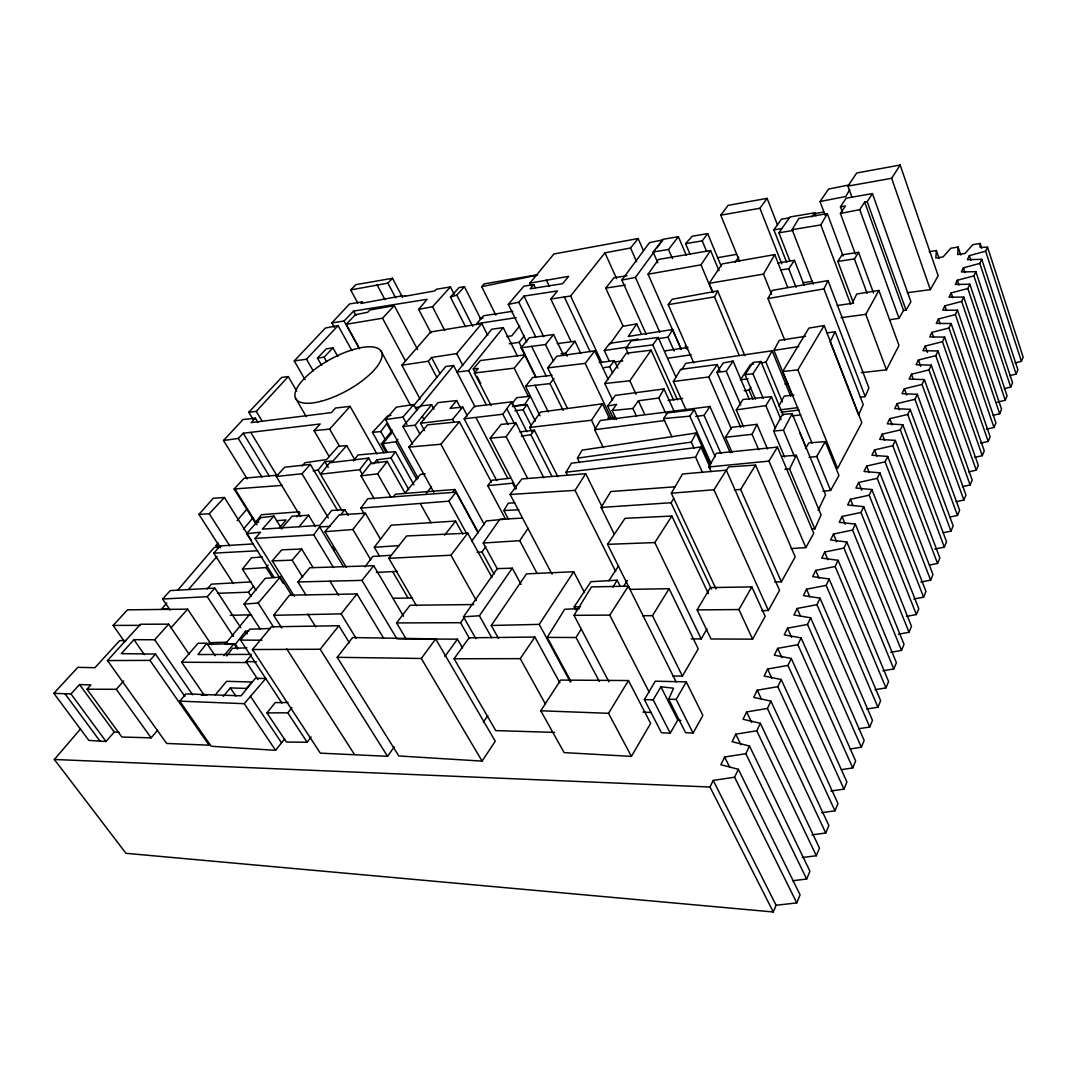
<?xml version="1.0" encoding="UTF-8"?>
<svg xmlns="http://www.w3.org/2000/svg" width="1077" height="1077" viewBox="0 0 1077 1077"><rect width="100%" height="100%" fill="white"/><g stroke="black" fill="none" stroke-linecap="round" stroke-linejoin="round"><path stroke-width="1.5" d="M929.236 251.708L936.384 250.551L935.832 258.063L943.089 256.905L950.829 248.222L958.099 247.037L957.709 254.589L965.086 253.418L972.773 244.667L980.178 243.469L980.057 247.414L987.555 247.185L1023.15 357.147L1021.413 361.347L1015.072 362.882M80.6 728.873L54.362 759.473L125.955 853.307L773.273 911.977L776.113 905.272L796.765 902.903L800.09 894.879L738.378 769.301L720.863 764.737L724.633 756.996L745.822 753.698L749.498 745.998L732.091 741.716L735.779 734.177L756.754 730.785L760.335 723.273L743.049 719.274L746.644 711.924L767.416 708.451L770.903 701.127L753.738 697.384L757.239 690.209L777.809 686.668L781.215 679.52L764.158 676.033L767.578 669.032L787.947 665.411L791.272 658.437L774.323 655.193L777.661 648.354L797.855 644.679L801.1 637.867L784.258 634.851L787.516 628.174L807.508 624.431L810.685 617.794L793.951 614.98L797.142 608.465L816.945 604.668L820.041 598.179L803.429 595.581L806.538 589.213L826.153 585.363L829.182 579.022L812.677 576.626L815.706 570.406L835.16 566.502L838.121 560.309L821.724 558.101L824.686 552.03L843.964 548.072L846.845 542.014L830.555 539.994L833.463 534.057L852.553 530.046L855.38 524.136L839.198 522.291L842.039 516.475L860.967 512.437L863.727 506.648L847.653 504.978L850.426 499.284L869.193 495.205L871.885 489.55L855.919 488.043L858.638 482.469L877.23 478.35L879.869 472.816L864.01 471.457L866.662 466.018L885.106 461.858L887.69 456.446L871.926 455.234L874.524 449.903L892.806 445.716L895.337 440.412L879.68 439.362L882.225 434.139L900.345 429.925L902.822 424.728L887.273 423.813L889.764 418.697L907.723 414.457L910.159 409.368L894.704 408.573L897.141 403.579L914.952 399.311L917.335 394.33L901.987 393.657L904.384 388.757L922.047 384.462L924.376 379.589L909.123 379.05L911.465 374.244L928.98 369.923L931.268 365.143L916.11 364.726L918.412 360.014L935.778 355.679L938.013 350.994L922.962 350.685L925.224 346.067L942.442 341.705L944.637 337.114L929.68 336.913L931.888 332.389L948.985 328.014L951.126 323.517L936.263 323.423L938.444 318.98L955.393 314.592L957.493 310.176L942.725 310.176L944.852 305.828L961.667 301.425L963.74 297.09L949.066 297.198L951.153 292.917L967.833 288.515L969.865 284.261L955.286 284.449L957.332 280.262L973.891 275.833L975.87 271.673L961.398 271.956L963.403 267.836L979.814 263.407L981.766 259.315L967.375 259.678L969.354 255.639L985.643 251.197L987.555 247.185M792.51 880.744L806.66 879.034L809.917 871.212L749.498 745.998M802.298 857.521L816.326 855.744L819.489 848.111L760.335 723.273M811.856 834.85L825.763 833.019L828.846 825.561L770.903 701.127M821.711 812.637L834.971 810.819L837.987 803.536L781.215 679.52M830.825 791.003L843.964 789.131L846.912 782.023L791.272 658.437M841.366 769.638L852.742 767.955L855.636 760.995L801.1 637.867M850.049 748.973L861.331 747.25L864.158 740.451L810.685 617.794M858.544 728.779L869.731 727.015L872.478 720.365L820.041 598.179M866.85 709.029L877.93 707.226L880.636 700.723L829.182 579.022M874.982 689.711L885.967 687.88L888.592 681.512L838.121 560.309M882.938 670.809L893.816 668.938L896.401 662.718L846.845 542.014M890.706 652.325L901.503 650.414L904.02 644.329L855.38 524.136M898.326 634.218L909.015 632.293L911.492 626.329L863.727 506.648M906.471 616.381L916.379 614.55L918.802 608.707L871.885 489.55M913.754 599.027L923.595 597.17L925.964 591.448L879.869 472.816M920.902 582.024L930.649 580.153L932.965 574.553L887.69 456.446M929.505 565.062L937.569 563.473L939.844 557.994L895.337 440.412M934.755 549.068L944.341 547.143L946.562 541.771L902.822 424.728M943.062 532.752L950.978 531.136L953.158 525.872L910.159 409.368M949.631 517.081L957.493 515.439L959.634 510.283L917.335 394.33M956.08 501.707L963.875 500.065L965.961 495.003L924.376 379.589M962.394 486.642L970.121 484.973L972.181 480.019L931.268 365.143M968.6 471.861L976.26 470.191L978.279 465.318L938.013 350.994M974.685 457.362L982.278 455.679L984.257 450.9L944.637 337.114M980.649 443.132L988.188 441.435L990.126 436.75L951.126 323.517M986.505 429.171L993.977 427.461L995.888 422.871L957.493 310.176M993.142 415.264L999.671 413.756L1001.543 409.233L963.74 297.09M997.154 402.192L1005.258 400.294L1007.089 395.851L969.865 284.261M1004.303 388.595L1010.738 387.074L1012.542 382.725L975.87 271.673M1009.741 375.631L1016.123 374.096L1017.9 369.828L981.766 259.315M860.227 397.251L865.208 396.605L868.91 387.922L828.038 280.599L772.317 290.359L767.941 298.544L784.796 340.319M668.696 699.202L673.556 688.203L660.901 686.776L653.2 699.848L670.244 733.181L661.48 732.791L644.383 699.579L655.274 681.189L686.264 681.889L702.877 715.438L693.063 733.06L685.632 732.737L668.696 699.202L676.168 699.431L693.063 733.06M811.708 529.036L814.777 528.915L821.091 514.981L796.28 455.302L782.265 456.298M818.13 510.363L825.547 494.801L792.174 413.635L782.441 414.51L773.636 431.002L784.581 457.052M796.765 902.903L734.595 777.204L738.378 769.301M814.777 528.915L789.589 468.98L796.28 455.302M773.273 911.977L709.985 787.018L713.216 780.408L734.595 777.204M835.173 331.676L830.205 341.799L858.598 414.941L863.216 404.535L835.173 331.676L826.948 332.955M865.208 396.605L823.932 288.892L828.038 280.599M758.693 449.782L752.069 434.314L757.01 424.351L731.808 427.286L725.413 437.289L732.104 452.582M861.412 372.655L886.438 369.842L898.972 345.407L878.899 290.427L856.727 294.034L852.176 303.351L837.273 305.491M694.032 448.153L691.313 442.108L696.065 433.035L582.092 450.146L577.42 458.142L579.628 462.598M702.46 472.413L695.567 457.146L700.912 446.968L571.416 463.218L566.044 472.184L567.539 475.159M794.368 456.365L783.464 430.194L792.174 413.635M739.266 355.598L714.536 296.875L717.686 290.925L672.223 299.244L668.225 304.629L693.79 363.003M792.349 395.421L773.946 350.375L779.223 340.399L805.542 336.293M778.873 406.056L784.137 396.174L793.789 394.922M711.008 471.564L708.935 466.96L716.353 453.323L777.419 447.09L813.727 533.29L805.865 547.614L791.097 548.543M782.319 401.842L765.922 362.155L772.128 350.779L685.712 363.339L681.728 369.882M886.438 369.842L865.787 314.349L878.899 290.427M752.594 639.146L765.168 616.327L751.827 586.871L710.349 587.611L697.115 609.905L710.995 638.971L752.594 639.146L738.93 609.555L751.827 586.871M822.949 491.247L830.623 490.439L838.929 475.469L825.278 441.637L808.854 442.889L805.542 448.557M774.673 581.984L781.377 581.849L795.189 556.876L755.542 465.062L728.537 466.92L725.858 471.174M761.708 610.686L768.386 610.484L779.533 590.304L726.302 470.164L682.522 473.988L671.334 493.199L716.017 588.957M907.278 292.702L930.34 289.646L938.161 275.739L900.157 165.023L856.727 172.98L847.922 186.106L851.88 197.024M889.589 319.775L899.053 318.321L903.563 310.445L906.053 310.136L910.873 301.695L872.437 193.591L846.185 198.155L840.437 206.797L842.174 211.523M670.244 733.181L677.729 720.042L660.901 686.776M616.421 419.572L612.126 410.525L632.899 408.493L638.405 400.779L658.787 398.019L663.997 388.932L674.364 411.858M850.695 304.293L820.836 224.931L827.324 213.636L798.811 218.443L792.147 229.657L813.202 284.153M676.168 699.431L686.264 681.889M830.623 490.439L816.743 456.473L825.278 441.637M713.068 292.567L709.178 283.332L763.485 274.11L774.753 254.589L787.731 287.424M691.219 638.89L701.194 638.93L706.997 628.955M672.681 675.952L682.428 676.141L698.233 648.852L669.113 588.688L630.301 589.375M849.74 189.66L845.755 196.512L820.028 201.52L825.278 215.575M631.418 756.377L650.629 723.394L628.47 680.543L560.632 680.072L540.789 710.78L564.119 752.608L631.418 756.377L608.532 713.311L628.47 680.543M797.855 369.882L824.161 325.55L861.829 422.669L837.569 468.441L797.855 369.882L782.75 371.484L811.95 442.984M658.141 338.649L668.036 337.209L672.627 329.522L681.364 349.379M508.546 519.383L503.874 510.565L508.277 503.188L514.819 502.811M613.001 587.113L617.161 580.18L620.137 586.117M686.318 410.418L673.354 381.5L680.691 369.357L717.242 364.538L719.894 370.703M782.75 371.484L808.881 328.122L824.161 325.55M708.935 466.96L768.978 461.104L777.419 447.09M603.389 447.695L594.692 429.723L600.293 420.501L709.931 406.487L730.219 452.703M571.106 681.674L547.21 637.396L576.06 637.503L581.176 629.062M781.377 581.849L740.639 489.47L755.542 465.062M614.361 534.3L601.074 507.442L610.807 491.529L675.104 486.791M608.976 681.903L574.028 615.33L591.502 586.898L628.349 586.184L676.073 681.835M642.619 615.721L652.474 615.667L669.113 588.688M547.21 637.396L564.711 609.259L579.345 608.626M743.574 426.815L736.278 409.879L765.841 405.612L771.442 396.699L780.987 419.613M671.334 493.199L713.984 489.766L726.302 470.164M853.549 303.31L837.825 261.401L854.424 258.938L858.584 252.341L873.46 292.877M552.03 574.229L510.135 494.464L575.051 490.372L585.713 473.692L602.716 508.102M855.38 254.078L840.423 213.461L859.756 209.638L864.669 202.099L867.214 201.668L872.437 193.591M629.964 589.307L607.549 544.356L654.816 542.566L671.873 516.031L708.356 593.589M574.028 615.33L609.784 615.102L628.349 586.184M847.922 186.106L891.648 178.297L900.157 165.023M744.086 390.736L749.053 390.103L750.871 387.276M623.92 585.821L627.433 580.382M837.825 261.401L842.066 254.832L858.584 252.341M755.408 399.163L745.055 374.648L752.944 373.8L760.927 361.535L783.154 415.157M601.074 507.442L671.025 502.73L673.69 498.624M745.055 374.648L753.052 362.424L760.927 361.535M736.278 409.879L743.036 399.446L771.442 396.699M498.53 638.486L491.274 625.481L539.24 624.377L573.718 571.739L584.474 592.565M608.801 580.786L618.561 565.923M496.793 480.665L464.174 418.791L502.865 414.228L511.75 401.815L526.909 431.702M482.106 761.116L495.258 741.205L435.673 638.903L352.623 637.557L337.209 657.307L398.8 755.96L482.106 761.116L421.309 658.478L337.209 657.307M840.423 213.461L845.405 205.949L840.437 206.797M575.724 609.77L574.189 606.822L590.923 581.688L617.161 580.18M695.755 416.436L704.048 415.345L709.931 406.487M680.906 348.854L648.058 274.218L700.992 264.848L710.591 250.497L718.978 270.664M531.971 431.904L529.696 427.434L591.488 420.245L602.474 403.835L609.609 418.832M709.178 283.332L722.196 263.905L774.753 254.589M607.549 544.356L624.997 518.333L671.873 516.031M740.707 427.327L716.959 372.279L726.261 371.255L733.087 361.078L749.323 399.352M483.29 722.344L487.827 715.586M716.959 372.279L723.286 362.909L733.087 361.078M780.488 269.977L788.754 268.752L794.449 260.324L804.115 285.149M671.981 436.925L663.594 418.576L689.872 416.166L694.275 409.623L715.276 456.836M641.461 334.328L636.749 323.894L628.254 336.441L672.627 329.522M497.466 569.154L483.236 543.023L519.733 540.681L528.053 528.376M554.547 732.4L495.743 730.596L454.104 658.774L520.258 658.653L534.892 637.045L559.771 682.737M673.354 381.5L708.801 376.963L717.242 364.538M491.274 625.481L526.491 573.879L573.718 571.739M811.91 216.894L814.724 212.775L815.895 215.885M820.028 201.52L828.576 189.054L849.672 184.84M663.594 418.576L667.498 412.908L694.275 409.623M475.872 638.674L463.487 616.825L479.386 615.761L512.289 568.185L521.039 584.448M612.651 400.227L604.762 383.52L629.843 380.773L651.114 350.187L673.731 400.361M483.236 543.023L499.836 519.276L522.493 518.118M463.487 616.825L497.278 568.616L512.289 568.185M789.778 260.607L778.9 232.794L789.953 216.989L814.724 212.775M373.813 463.743L376.788 459.812L390.991 457.954L395.407 451.653L413.878 484.731M516.408 488.406L490.197 438.177L506.136 436.737L515.87 422.965L543.845 477.825M529.696 427.434L540.533 412.087L602.474 403.835M648.058 274.218L658.505 259.449L710.591 250.497M786.654 262.398L773.892 229.859L781.377 219.237L789.522 217.864M477.192 552.339L481.971 551.962L485.848 546.497M604.762 383.52L626.343 353.202L651.114 350.187M349.406 642.794L338.892 625.737L271.417 626.801L252.476 649.539L320.327 753.146L387.545 756.31L394.182 747.007M609.582 344.6L622.587 326.371L636.749 323.894M454.104 658.774L469.087 637.813L534.892 637.045M735.147 262.182L738.701 257.215M471.659 541.287L486.333 520.931L505.248 519.168M444.909 656.526L457.415 639.159L462.45 647.91M405.962 638.688L396.605 622.923L460.539 622.708L464.308 617.511M612.126 410.525L616.596 404.387L607.616 405.989L614.025 419.492M739.616 261.321L720.782 215.144L759.904 208.278L767.12 198.356L777.486 224.891M646.362 334.543L621.86 280.074L635.43 277.422L655.018 250.591M656.983 247.898L662.853 239.848L649.525 242.621L621.86 280.074M283.197 583.357L255.02 538.446L313.744 534.838L319.559 526.882L330.235 526.33M421.309 658.478L435.673 638.903M607.616 405.989L615.371 395.407L663.997 388.932M628.551 354.279L625.777 348.248L652.77 344.882L658.222 337.451L675.898 377.044M364.214 513.891L360.862 508.115L367.755 498.732L455.975 492.202L478.188 533.007M452.878 492.162L454.871 489.483L478.148 532.267M365.009 566.798L372.736 556.419L391.086 555.301M226.762 655.96L232.538 648.273L246.956 647.896M603.201 367.755L609.69 366.772L614.321 360.593L617.848 368.159M625.777 348.248L631.31 340.87L658.222 337.451M720.782 215.144L728.16 205.344L767.12 198.356M510.135 494.464L521.793 478.982L585.713 473.692M690.155 254.428L685.578 243.644L702.231 240.871L707.697 233.628L721.173 266.14M383.95 452.771L372.48 432.375L380.787 431.554L386.764 423.705L391.638 432.456M287.976 702.5L275.187 702.608L266.988 712.907L286.374 742.04L307.147 742.241L311.118 737.018M416.516 605.812L388.837 558.303L450.967 555.207L467.728 533.169L491.987 577.434M353.512 460.862L358.035 454.938L395.407 451.653M379.4 555.92L374.325 547.251L391.207 525.186L455.571 521.066L462.773 534.165M396.605 622.923L410.054 605.287L473.745 604.534M609.232 361.024L604.305 350.483L609.757 343.321L638.284 339.093M521.403 436.145L530.88 434.731L534.38 430.167L557.859 476.707M346.296 567.296L324.931 531.701L352.893 529.507L365.413 513.258L380.45 539.133M567.525 408.56L547.641 367.89L585.188 363.38L594.787 350.887L608.209 379.427M374.271 498.893L360.997 475.832L377.61 473.853L387.235 461.373L405.167 493.226M412.612 444.087L402.906 426.452L415.116 425.227L431.594 404.723L433.964 409.125M657.832 262.788L653.133 252.005L668.521 249.474L678.375 236.698L686.251 255.236M505.611 519.208L487.773 485.633L491.906 480.275L510.013 478.269M251.56 614.779L248.922 615.196L225.106 644.261L235.365 644.342L245.502 631.23L248.787 631.162M444.613 535.229L455.571 521.066M215.144 655.718L206.784 643.265L198.02 654.533L251.453 654.412M179.792 701.154L244.237 703.685L265.736 678.537L255.397 678.268L241.033 695.823L185.958 693.898L179.792 701.154L211.213 746.267L275.591 750.319L284.651 738.943M368.697 458.102L329.724 462.76L320.529 474.19L359.637 469.707L368.697 458.102L371.969 463.877M360.997 475.832L370.69 463.433L387.235 461.373M281.743 627.945L273.679 615.317L289.457 595.177L356.972 593.952L383.6 638.176M540.021 415.762L525.536 386.36L549.984 383.614L553.968 378.512M653.133 252.005L663.055 239.296L678.375 236.698M514.941 410.781L523.099 409.731L527.084 404.656L535.363 421.147M266.988 712.907L287.801 712.826L291.894 707.629M255.989 590.317L242.433 569.114L266.113 567.592L268.119 565.048M340.817 514.766L344.842 509.663L348.248 515.452M360.862 508.115L448.894 501.182L455.975 492.202M560.902 353.768L565.667 353.162L575.024 341.288L580.759 353.377M547.641 367.89L556.863 356.231L594.787 350.887M519.733 325.846L511.831 335.822L506.904 336.495M490.197 438.177L501.128 424.392L515.87 422.965M570.972 341.315L550.805 299.016L570.608 296.013L604.951 252.826L630.557 248.006L638.149 238.542L643.534 250.82M388.837 558.303L406.635 535.969L467.728 533.169M525.536 386.36L532.577 377.515L552.003 375.267M511.71 404.023L516.758 397.682L530.247 396.228L524.795 404.36L512.719 406.123M623.166 326.277L605.732 288.097L613.93 277.785L627.016 275.739M252.476 649.539L320.192 649.243L338.892 625.737M273.679 615.317L341.099 613.85L356.972 593.952M242.433 569.114L251.52 557.765L262.546 556.997M305.841 594.746L297.898 581.957L361.98 580.382L373.719 565.721L403.512 616.232M313.084 470.797L318.078 470.084L324.85 461.656L333.116 460.943L346.686 445.555L354.979 460M503.255 327.61L491.758 329.225L456.985 372.077L468.657 370.65L503.255 327.61L517.377 355.975M509.233 343.738L519.101 342.351L524.364 335.795M386.145 452.502L381.298 443.859L392.27 430.262M535.875 377.583L521.106 347.75L545.514 344.559L553.591 334.543L563.742 355.598M426.357 493.158L431.5 486.764M475.119 406.891L453.552 365.507L419.936 406.823L415.682 407.604M491.112 405.49L474.378 373.019L514.214 368.172L525.064 354.845L535.444 375.833M302.112 466.193L304.953 462.72L326.533 459.556L338.259 446.336L346.686 445.555M413.514 405.841L445.716 366.503L453.552 365.507M464.174 418.791L474.284 406.446L511.75 401.815M404.804 493.387L420.367 474.392L425.173 474.028M260.338 629.224L244.089 604.103L265.238 578.349L280.276 577.11L291.84 595.568M433.856 492.337L408.87 447.103L440.897 444.236L459.408 421.686L491.408 482.106M521.106 347.75L529.251 337.815L553.591 334.543M531.351 286.145L529.897 283.116L553.888 253.997L638.149 238.542M393.388 496.739L395.488 494.181L454.871 489.483M550.805 299.016L557.496 290.925L524.014 296.094L518.804 302.233L508.317 304.36L526.761 341.853M424.513 430.571L420.555 423.274L452.542 419.397L462.733 407.066L467.391 415.924M296.848 516.772L300.039 512.921M257.968 679.6L246.054 661.574L251.426 655.099M223.276 696.469L230.357 687.92L246.579 688.418L251.83 682.01L226.614 681.324L215.319 694.88M299.096 526.693L308.641 515.25L315.453 526.572M420.097 399.082L401.842 365.211L428.269 361.226L431.554 357.47L456.688 353.606L481.769 323.544L487.787 335.485M460.566 408.008L456.648 400.577L450.105 408.412L462.733 407.066M474.378 373.019L478.255 368.401L473.247 369.007L475.522 373.423M430.988 332.901L418.67 309.368L427.138 299.298L353.593 311.078L344.061 321L331.864 322.898L334.287 327.273M243.469 529.13L252.974 517.822M279.643 527.676L286.132 519.962L276.452 520.716M408.87 447.103L427.582 424.85L459.408 421.686M297.898 581.957L309.826 567.754L373.719 565.721M281.595 528.605L292.042 516.233L308.641 515.25M473.247 369.007L480.409 360.526L525.064 354.845M420.555 423.274L438.029 402.61L456.648 400.577M223.895 655.678L234.019 643.736L237.6 649.148M281.918 703.133L240.481 640.088L249.676 629.197L270.435 628.483M217.689 548.233L215.965 545.554L218.079 543.064M237.169 520.581L246.714 509.34M535.242 287.559L533.802 284.57L530.221 288.784L562.598 283.695L568.643 276.385L529.897 283.116M324.931 531.701L339.295 514.779L365.413 513.258M119.116 732.306L114.256 732.023L106.017 741.488L88.852 740.397L53.85 693.319L70.974 693.951L79.563 684.555L90.872 684.918L86.995 689.199L121.863 737.005L151.13 737.853L157.632 730.179M294.317 596.214L272.198 560.888L292.15 560.161L301.668 549.014L313.003 567.525M244.089 604.103L258.17 603.039L280.276 577.11M387.464 452.286L382.618 443.63L395.811 441.772L397.884 439.335M166.787 603.012L161.402 609.326L169.143 608.693M177.557 590.398L214.161 547.52L220.745 546.847M508.317 304.36L523.907 286.145L533.802 284.57M402.906 426.452L420.461 405.935L431.594 404.723M188.596 589.429L216.962 556.472M418.132 478.228L385.553 419.545L402.96 417.095L413.716 404.575L416.92 410.472M382.618 443.63L391.543 433.25M272.198 560.888L281.757 549.835L301.668 549.014M217.514 593.306L248.464 592.188L253.566 586.265M204.388 695.432L181.636 662.247L198.155 643.198L206.784 643.265M401.842 365.211L430.719 331.958L481.769 323.544M385.553 419.545L396.39 407.106L413.716 404.575M255.02 538.446L260.54 532.213L246.593 533.667L274.231 577.568M149.945 660.389L209.046 745.176L166.639 743.467L107.485 660.564L149.945 660.389L155.519 654.089L184.881 696.442M170.072 610.053L162.614 599.014L207.242 596.685L214.848 588.082L240.777 627.729M220.381 547.762L198.949 514.402L213.246 498.261L224.393 497.48L251.224 540.129M281.77 528.901L273.908 516.125L262.344 529.157L319.896 525.347L331.662 510.471L344.842 509.663M495.837 315.09L481.675 286.644L484.138 283.87L537.585 274.743M86.995 689.199L116.276 689.307L123.68 680.987M170.947 627.864L187.6 609.151L211.415 644.719M207.174 588.998L211.482 584.151L251.062 581.903M300.537 516.516L276.277 476.465L302.018 473.732L310.351 464.389L337.693 510.66M155.519 654.089L121.297 653.631L133.952 639.671L154.684 639.778L168.645 624.162L189.175 654.331M685.578 243.644L692.188 236.24L707.697 233.628M246.593 533.667L260.957 517.62L273.908 516.125M465.601 326.775L450.455 297.104L459.058 287.546L464.429 286.67L480.854 319.277M450.455 297.104L456.836 295.111L464.429 286.67M329.199 456.608L314.094 430.679L329.629 429.09L350.106 406.379L377.004 453.996M233.413 583.586L213.744 553.147L220.287 545.918L253.405 543.925M107.485 660.564L140.508 624.243L168.645 624.162M276.277 476.465L284.665 467.23L310.351 464.389M418.67 309.368L432.483 306.73L450.442 286.926L454.238 294.411M314.094 430.679L320.192 423.975L243.254 433.237L238.286 438.42L223.531 440.506L247.185 478.861M162.614 599.014L170.274 590.586L214.848 588.082M253.082 419.384L248.787 412.249L256.259 411.374L288.259 376.56L296.633 390.991M124.636 641.811L113.139 625.414L127.53 609.838L187.6 609.151M53.85 693.319L77.827 667.336L94.924 667.713L119.682 640.6L126.144 640.64M372.48 432.375L387.72 415.87L390.964 415.399M223.531 440.506L242.998 419.545L255.411 418.159L257.968 422.426M198.949 514.402L209.275 513.742L224.393 497.48M256.339 524.62L234.113 488.998L244.142 478.188L277.947 475.132M331.864 322.898L349.513 303.956L362.464 301.829L360.903 303.458L401.775 295.852L401.277 296.39L405.504 295.704L405.006 296.256L434.839 290.911L436.36 289.242L450.442 286.926M359.153 347.804L346.215 324.298L382.523 318.213L394.276 305.639L417.62 349.621M305.087 379.75L294.25 360.916L306.514 359.206L338.084 325.617L351.91 350.577M294.25 360.916L325.375 328.041L338.084 325.617M248.787 412.249L281.662 377.435L288.259 376.56M321.606 365.386L317.473 358.102L326.331 348.813L332.955 347.871L337.855 356.608M317.473 358.102L324.11 357.187L332.955 347.871M346.215 324.298L355.397 314.699L367.688 312.276L369.828 310.014L394.276 305.639M402.569 297.4L392.513 278.297L387.895 283.116L350.671 289.928L357.833 303.149M255.411 418.159L251.156 422.601L331.366 412.612L335.539 408.021L350.106 406.379M350.671 289.928L355.827 284.651L392.513 278.297M481.675 286.644L537.463 275.12M717.417 257.74L736.574 254.347M767.941 298.544L823.932 288.892M813.97 213.717L823.743 212.048M668.225 304.629L714.536 296.875M773.892 229.859L782.077 228.499M792.147 229.657L820.836 224.931M778.9 232.794L792.928 230.491M777.836 262.99L794.449 260.324M512.8 311.226L483.546 315.79L476.64 323.76L516.125 317.648M753.563 364.066L750.467 364.538L740.424 379.858L748.071 378.741M761.291 362.868L765.922 362.155M605.732 288.097L625.441 285.095M773.946 350.375L798.771 346.592M664.751 350.94L687.947 347.427M667.955 358.21L691.259 354.764M479.75 318.509L483.061 318.025M604.305 350.483L628.133 347.009M802.769 282.739L812.516 281.353M577.42 458.142L691.313 442.108M668.05 400.402L682.643 398.396M599.31 362.639L614.321 360.593M841.097 317.688L865.787 314.349M614.55 362.02L622.775 360.916M557.146 343.617L575.024 341.288M512.423 406.581L527.084 404.656M594.692 429.723L664.28 420.568M784.904 384.045L788.229 383.627M779.856 409.879L797.68 407.671M781.094 412.249L799.147 410.014M792.389 415.843L800.696 414.833M519.868 431.917L534.38 430.167M809.015 457.375L816.743 456.473M566.044 472.184L695.567 457.146M725.413 437.289L752.069 434.314M487.773 485.633L512.571 483.21L515.654 489.12M607.845 418.091L614.375 417.472M381.298 443.859L384.502 443.562M215.965 545.554L219.264 545.258M773.636 431.002L783.464 430.194M258.709 522.116L255.491 522.372L261.523 514.712L299.46 511.763M234.113 488.998L282.362 485.364M784.931 469.289L789.589 468.98M374.325 547.251L399.325 545.608M734.231 489.847L740.639 489.47M503.874 510.565L518.804 509.744M213.744 553.147L257.807 550.751M376.371 572.399L397.386 571.375M201.237 695.203L207.174 694.894M208.965 642.686L227.126 642.175M230.276 615.33L251.426 614.805M206.003 644.315L234.019 643.736M392.58 598.273L412.464 597.964M574.189 606.822L580.584 606.755M697.115 609.905L738.93 609.555M113.139 625.414L140.158 625.347M398.342 638.89L457.415 639.159M240.481 640.088L261.94 640.209M181.636 662.247L246.418 662.53M246.054 661.574L256.393 661.749M644.383 699.579L653.2 699.848M642.956 712.153L651.343 712.462M540.789 710.78L608.532 713.311M54.362 759.473L709.985 787.018M677.729 720.042L680.879 720.446M64.957 693.736L99.973 741.097M70.974 693.951L106.017 741.488M79.563 684.555L114.256 732.023M116.276 689.307L151.13 737.853M133.952 639.671L144.385 654.628M154.684 639.778L192.635 694.786M230.357 687.92L235.809 696.025M244.237 703.685L275.591 750.319M250.362 696.146L281.474 742.74M235.365 644.342L238.017 648.367M207.242 596.685L233.413 636.413M287.801 712.826L307.147 742.241M245.502 631.23L247.252 633.895M258.17 603.039L273.491 626.935M286.724 648.919L354.32 754.237M248.464 592.188L251.156 596.375M209.275 513.742L229.805 545.904M266.113 567.592L272.225 577.299M320.192 649.243L387.545 756.31M307.753 614.119L315.79 626.962M234.961 488.931L257.174 524.58M292.15 560.161L302.745 577.299M341.099 613.85L356.002 638.19M329.966 581.163L338.649 595.419M238.286 438.42L261.913 477.071M243.254 433.237L269.331 476.115M313.744 534.838L333.533 567.552M250.806 432.442L276.883 475.509M332.887 546.981L334.624 549.862M319.559 526.882L343.442 566.623M256.259 411.374L262.276 421.417M302.018 473.732L328.337 517.916M361.98 580.382L396.982 638.984M318.078 470.084L341.988 510.646M352.893 529.507L370.757 559.811M324.85 461.656L328.243 467.431M295.435 398.019L306.326 416.705M392.58 571.524L407.82 597.627M329.629 429.09L339.686 446.524M359.637 469.707L362.128 474.055M306.514 359.206L313.178 370.878M377.61 473.853L390.843 497.103M460.539 622.708L469.612 638.634M376.788 459.812L378.444 462.733M324.11 357.187L326.587 361.562M390.991 457.954L408.775 489.658M479.386 615.761L491.718 637.759M450.967 555.207L476.33 600.589M380.787 431.554L385.701 440.331M420.353 503.713L431.002 522.749M395.811 441.772L416.786 479.507M520.258 658.653L545.177 703.604M344.061 321L359.395 348.854M481.971 551.962L494.074 574.108M402.96 417.095L406.958 424.378M448.894 501.182L466.516 533.317M353.593 311.078L355.975 315.467M415.116 425.227L419.882 433.964M381.164 351.29L410.458 405.181M440.897 444.236L484.354 524.647M422.426 416.624L424.015 419.586M539.24 624.377L570.312 681.929M382.523 318.213L405.464 360.916M452.542 419.397L454.117 422.359M377.152 284.947L384.96 299.594M519.733 540.681L536.965 573.166M431.554 357.47L440.035 373.557M576.06 637.503L599.31 681.458M387.895 283.116L395.676 297.831M428.269 361.226L436.791 377.327M475.994 417.607L507.765 478.35M468.657 370.65L486.306 404.79M432.483 306.73L444.747 330.424M456.688 353.606L462.814 365.453M477.044 376.358L480.827 383.708M506.136 436.737L527.636 478.43M502.865 414.228L508.182 424.567M506.998 409.045L514.644 424.028M609.784 615.102L649.135 692.04M530.88 434.731L551.841 476.101M456.836 295.111L472.695 326.344M523.099 409.731L531.432 426.236M713.216 780.408L776.113 905.272M514.214 368.172L528.295 396.269M575.051 490.372L615.707 571.537M535.04 385.297L548.274 411.952M724.633 756.996L729.829 767.497M519.101 342.351L524.957 354.171M652.474 615.667L682.428 676.141M531.648 346.377L546.376 376.358M549.984 383.614L563.163 410.472M518.804 302.233L535.727 336.899M745.822 753.698L806.66 879.034M735.779 734.177L740.868 744.638M545.514 344.559L553.578 361.172M524.014 296.094L543.723 336.697M591.488 420.245L595.85 429.292M565.667 353.162L567.121 356.204M654.816 542.566L701.194 638.93M746.644 711.924L751.679 722.479M546.349 279.966L549.203 285.984M585.188 363.38L611.009 417.688M756.754 730.785L816.326 855.744M564.321 296.969L590.142 351.721M757.239 690.209L761.52 699.35M570.608 296.013L601.666 362.168M609.69 366.772L612.53 372.844M767.416 708.451L825.763 833.019M671.025 502.73L711.48 589.119M632.899 408.493L636.453 416.112M638.405 400.779L644.733 414.457M767.578 669.032L771.778 678.133M629.843 380.773L636.103 394.303M777.809 686.668L834.971 810.819M658.787 398.019L665.653 413.11M777.661 648.354L781.835 657.549M604.951 252.826L616.65 278.714M787.947 665.411L843.964 789.131M652.77 344.882L677.46 399.85M713.984 489.766L768.386 610.484M689.872 416.166L711.035 463.46M696.065 433.035L710.457 465.156M700.912 446.968L710.457 468.266M635.43 277.422L659.811 332.214M797.855 644.679L852.742 767.955M787.516 628.174L791.595 637.328M668.036 337.209L674.148 350.994M630.557 248.006L636.601 261.671M704.048 415.345L720.85 453.336M797.142 608.465L800.521 616.165M807.508 624.431L861.331 747.25M685.241 345.879L686.574 348.921M708.801 376.963L731.35 428.821M816.945 604.668L869.731 727.015M806.538 589.213L809.85 596.887M668.521 249.474L672.465 258.655M726.261 371.255L740.72 405.033M757.01 424.351L767.484 449.001M815.706 570.406L819.005 578.134M768.978 461.104L805.865 547.614M826.153 585.363L877.93 707.226M700.992 264.848L712.637 292.527M749.053 390.103L752.958 399.338M717.686 290.925L744.826 355.652M765.841 405.612L775.48 428.592M824.686 552.03L827.917 559.73M702.231 240.871L706.7 251.574M835.16 566.502L885.967 687.88M752.944 373.8L763.256 398.409M833.463 534.057L836.681 541.825M843.964 548.072L893.816 668.938M799.861 432.779L806.242 448.274M842.039 516.475L845.189 524.216M772.128 350.779L790.787 396.376M852.553 530.046L901.503 650.414M850.426 499.284L852.944 505.53M860.967 512.437L909.015 632.293M763.485 274.11L771.603 294.304M858.638 482.469L861.721 490.237M759.904 208.278L781.781 263.811M869.193 495.205L916.379 614.55M866.662 466.018L869.099 472.197M788.754 268.752L796.091 287.424M877.23 478.35L923.595 597.17M874.524 449.903L876.947 456.15M885.106 461.858L930.649 580.153M882.225 434.139L884.607 440.358M892.806 445.716L937.569 563.473M889.764 418.697L892.133 424.971M900.345 429.925L944.341 547.143M897.141 403.579L899.47 409.812M827.324 213.636L843.103 256.003M854.424 258.938L867.12 293.334M907.723 414.457L950.978 531.136M904.384 388.757L906.699 395.057M914.952 399.311L957.493 515.439M911.465 374.244L913.175 378.942M859.756 209.638L899.053 318.321M922.047 384.462L963.875 500.065M918.412 360.014L920.687 366.328M867.214 201.668L906.053 310.136M864.669 202.099L903.563 310.445M925.224 346.067L927.459 352.354M928.98 369.923L970.121 484.973M935.778 355.679L976.26 470.191M931.888 332.389L933.544 337.088M942.442 341.705L982.278 455.679M891.648 178.297L930.34 289.646M938.444 318.98L940.086 323.719M948.985 328.014L988.188 441.435M944.852 305.828L946.481 310.539M936.384 250.551L939.077 258.44M955.393 314.592L993.977 427.461M951.153 292.917L952.782 297.683M957.332 280.262L958.934 285.001M961.667 301.425L999.671 413.756M963.403 267.836L964.992 272.616M967.833 288.515L1005.258 400.294M958.099 247.037L960.765 255.007M969.354 255.639L970.929 260.405M973.891 275.833L1010.738 387.074M979.814 263.407L1016.123 374.096M985.643 251.197L1021.413 361.347M980.178 243.469L981.726 248.222M320.879 401.331A48.842 17.73 -28.9 0 0 381.877 352.987A48.842 17.73 -28.9 0 0 312.774 370.878A48.842 17.73 -28.9 0 0 320.879 401.331"/></g></svg>
